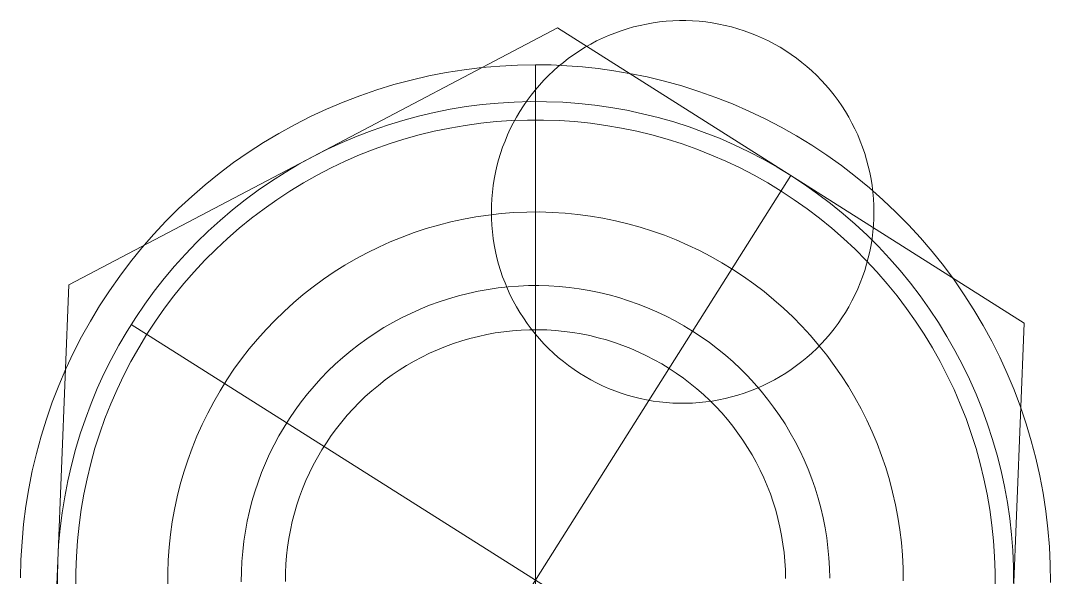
# Model space of a CAD drawing. Header units: millimetres. Extents: x -402 to 3954, y -41 to 3282.
# Drawn here: x 1657.63 to 1671.63, y 1307.94 to 1315.5 of the extents above; entities that cross this region are included whole.
import ezdxf

# ---------------------------------------------------------------- set-up
doc = ezdxf.new("R2010")
doc.units = ezdxf.units.MM
doc.layers.add('ZANO_R', color=7, linetype='Continuous', lineweight=0)

msp = doc.modelspace()

# ---------------------------------------------------------------- linework, layer by layer
at = {"layer": 'ZANO_R'}
for p, q in [((1665.966, 1315.419), (1666.053, 1315.44)), ((1666.053, 1315.44), (1666.141, 1315.458)), ((1666.141, 1315.458), (1666.229, 1315.474)), ((1666.229, 1315.474), (1666.318, 1315.486)), ((1666.318, 1315.486), (1666.407, 1315.496)), ((1666.407, 1315.496), (1666.497, 1315.502)), ((1666.497, 1315.502), (1666.587, 1315.505)), ((1666.587, 1315.505), (1666.676, 1315.505)), ((1666.676, 1315.505), (1666.766, 1315.502)), ((1666.766, 1315.502), (1666.856, 1315.496)), ((1666.856, 1315.496), (1666.945, 1315.486)), ((1666.945, 1315.486), (1667.034, 1315.474)), ((1667.034, 1315.474), (1667.122, 1315.458)), ((1667.122, 1315.458), (1667.21, 1315.44)), ((1667.21, 1315.44), (1667.297, 1315.419)), ((1661.609, 1313.66), (1664.931, 1315.405)), ((1664.931, 1315.405), (1668.104, 1313.4)), ((1665.544, 1315.267), (1665.626, 1315.303)), ((1665.626, 1315.303), (1665.71, 1315.336)), ((1665.71, 1315.336), (1665.794, 1315.367)), ((1665.794, 1315.367), (1665.879, 1315.394)), ((1665.879, 1315.394), (1665.966, 1315.419)), ((1667.297, 1315.419), (1667.384, 1315.394)), ((1667.384, 1315.394), (1667.469, 1315.367)), ((1667.469, 1315.367), (1667.553, 1315.336)), ((1667.553, 1315.336), (1667.637, 1315.303)), ((1667.637, 1315.303), (1667.719, 1315.267)), ((1665.306, 1315.142), (1665.384, 1315.186)), ((1665.384, 1315.186), (1665.463, 1315.228)), ((1665.463, 1315.228), (1665.544, 1315.267)), ((1667.719, 1315.267), (1667.8, 1315.228)), ((1667.8, 1315.228), (1667.879, 1315.186)), ((1667.879, 1315.186), (1667.957, 1315.142)), ((1665.082, 1314.993), (1665.155, 1315.045)), ((1665.155, 1315.045), (1665.229, 1315.095)), ((1665.229, 1315.095), (1665.306, 1315.142)), ((1667.957, 1315.142), (1668.034, 1315.095)), ((1668.034, 1315.095), (1668.108, 1315.045)), ((1668.108, 1315.045), (1668.181, 1314.993)), ((1663.66, 1314.837), (1663.902, 1314.867)), ((1663.902, 1314.867), (1664.145, 1314.888)), ((1664.145, 1314.888), (1664.388, 1314.901)), ((1664.388, 1314.901), (1664.632, 1314.905)), ((1664.632, 1314.905), (1664.845, 1314.902)), ((1664.632, 1300.905), (1664.632, 1314.905)), ((1664.845, 1314.902), (1665.058, 1314.892)), ((1664.874, 1314.821), (1664.941, 1314.881)), ((1664.941, 1314.881), (1665.01, 1314.938)), ((1665.01, 1314.938), (1665.082, 1314.993)), ((1665.058, 1314.892), (1665.271, 1314.876)), ((1665.271, 1314.876), (1665.483, 1314.853)), ((1668.181, 1314.993), (1668.253, 1314.938)), ((1668.253, 1314.938), (1668.322, 1314.881)), ((1668.322, 1314.881), (1668.389, 1314.821)), ((1662.943, 1314.698), (1663.18, 1314.753)), ((1663.18, 1314.753), (1663.419, 1314.799)), ((1663.419, 1314.799), (1663.66, 1314.837)), ((1664.746, 1314.695), (1664.809, 1314.759)), ((1664.809, 1314.759), (1664.874, 1314.821)), ((1665.483, 1314.853), (1665.695, 1314.824)), ((1665.695, 1314.824), (1665.905, 1314.788)), ((1665.911, 1314.787), (1666.15, 1314.739)), ((1666.15, 1314.739), (1666.386, 1314.682)), ((1668.389, 1314.821), (1668.454, 1314.759)), ((1668.454, 1314.759), (1668.517, 1314.695)), ((1662.474, 1314.565), (1662.707, 1314.636)), ((1662.707, 1314.636), (1662.943, 1314.698)), ((1664.627, 1314.561), (1664.685, 1314.629)), ((1664.685, 1314.629), (1664.746, 1314.695)), ((1666.386, 1314.682), (1666.621, 1314.617)), ((1666.621, 1314.617), (1666.853, 1314.543)), ((1668.517, 1314.695), (1668.578, 1314.629)), ((1668.578, 1314.629), (1668.636, 1314.561)), ((1662.016, 1314.398), (1662.244, 1314.485)), ((1662.244, 1314.485), (1662.474, 1314.565)), ((1664.518, 1314.419), (1664.571, 1314.491)), ((1664.571, 1314.491), (1664.627, 1314.561)), ((1666.853, 1314.543), (1667.083, 1314.462)), ((1667.083, 1314.462), (1667.31, 1314.373)), ((1668.636, 1314.561), (1668.692, 1314.491)), ((1668.692, 1314.491), (1668.745, 1314.419)), ((1661.792, 1314.303), (1662.016, 1314.398)), ((1663.687, 1314.336), (1663.47, 1314.301)), ((1663.905, 1314.364), (1663.687, 1314.336)), ((1664.123, 1314.385), (1663.905, 1314.364)), ((1664.342, 1314.399), (1664.123, 1314.385)), ((1664.562, 1314.405), (1664.342, 1314.399)), ((1664.418, 1314.269), (1664.467, 1314.345)), ((1664.467, 1314.345), (1664.518, 1314.419)), ((1664.781, 1314.403), (1664.562, 1314.405)), ((1665.001, 1314.395), (1664.781, 1314.403)), ((1665.22, 1314.379), (1665.001, 1314.395)), ((1665.438, 1314.355), (1665.22, 1314.379)), ((1665.655, 1314.324), (1665.438, 1314.355)), ((1665.872, 1314.286), (1665.655, 1314.324)), ((1667.31, 1314.373), (1667.533, 1314.276)), ((1668.745, 1314.419), (1668.796, 1314.345)), ((1668.796, 1314.345), (1668.845, 1314.269)), ((1661.354, 1314.09), (1661.571, 1314.201)), ((1661.571, 1314.201), (1661.792, 1314.303)), ((1663.041, 1314.208), (1662.829, 1314.15)), ((1663.255, 1314.258), (1663.041, 1314.208)), ((1663.47, 1314.301), (1663.255, 1314.258)), ((1664.329, 1314.113), (1664.372, 1314.192)), ((1664.372, 1314.192), (1664.418, 1314.269)), ((1666.086, 1314.24), (1665.872, 1314.286)), ((1666.299, 1314.188), (1666.086, 1314.24)), ((1666.511, 1314.128), (1666.299, 1314.188)), ((1667.533, 1314.276), (1667.753, 1314.171)), ((1667.753, 1314.171), (1667.969, 1314.058)), ((1668.845, 1314.269), (1668.891, 1314.192)), ((1668.891, 1314.192), (1668.934, 1314.113)), ((1661.141, 1313.973), (1661.354, 1314.09)), ((1662.619, 1314.086), (1662.412, 1314.014)), ((1662.829, 1314.15), (1662.619, 1314.086)), ((1663.256, 1314.002), (1663.465, 1314.045)), ((1663.465, 1314.045), (1663.675, 1314.082)), ((1663.675, 1314.082), (1663.887, 1314.111)), ((1663.887, 1314.111), (1664.099, 1314.132)), ((1664.099, 1314.132), (1664.312, 1314.147)), ((1664.251, 1313.952), (1664.289, 1314.033)), ((1664.289, 1314.033), (1664.329, 1314.113)), ((1664.312, 1314.147), (1664.525, 1314.154)), ((1664.525, 1314.154), (1664.739, 1314.154)), ((1664.739, 1314.154), (1664.952, 1314.147)), ((1664.952, 1314.147), (1665.165, 1314.132)), ((1665.165, 1314.132), (1665.377, 1314.111)), ((1665.377, 1314.111), (1665.589, 1314.081)), ((1665.589, 1314.081), (1665.799, 1314.045)), ((1665.799, 1314.045), (1666.008, 1314.002)), ((1666.72, 1314.061), (1666.511, 1314.128)), ((1666.926, 1313.987), (1666.72, 1314.061)), ((1667.969, 1314.058), (1668.181, 1313.939)), ((1668.934, 1314.113), (1668.974, 1314.033)), ((1668.974, 1314.033), (1669.012, 1313.952)), ((1660.932, 1313.847), (1661.141, 1313.973)), ((1662.207, 1313.936), (1662.004, 1313.851)), ((1662.412, 1314.014), (1662.207, 1313.936)), ((1662.64, 1313.829), (1662.843, 1313.894)), ((1662.843, 1313.894), (1663.049, 1313.952)), ((1663.049, 1313.952), (1663.256, 1314.002)), ((1664.217, 1313.869), (1664.251, 1313.952)), ((1666.008, 1314.002), (1666.215, 1313.951)), ((1666.215, 1313.951), (1666.421, 1313.894)), ((1666.421, 1313.894), (1666.624, 1313.829)), ((1667.131, 1313.906), (1666.926, 1313.987)), ((1667.332, 1313.818), (1667.131, 1313.906)), ((1668.181, 1313.939), (1668.389, 1313.811)), ((1669.012, 1313.952), (1669.046, 1313.869)), ((1660.727, 1313.715), (1660.932, 1313.847)), ((1661.805, 1313.758), (1661.609, 1313.66)), ((1662.004, 1313.851), (1661.805, 1313.758)), ((1662.24, 1313.68), (1662.439, 1313.758)), ((1662.439, 1313.758), (1662.64, 1313.829)), ((1664.156, 1313.7), (1664.185, 1313.785)), ((1664.185, 1313.785), (1664.217, 1313.869)), ((1666.624, 1313.829), (1666.825, 1313.758)), ((1666.825, 1313.758), (1667.024, 1313.679)), ((1667.53, 1313.723), (1667.332, 1313.818)), ((1668.389, 1313.811), (1668.592, 1313.677)), ((1669.046, 1313.869), (1669.078, 1313.785)), ((1669.078, 1313.785), (1669.107, 1313.7)), ((1658.287, 1311.915), (1661.609, 1313.66)), ((1660.527, 1313.576), (1660.727, 1313.715)), ((1661.609, 1313.66), (1661.416, 1313.554)), ((1662.045, 1313.595), (1662.24, 1313.68)), ((1664.107, 1313.527), (1664.13, 1313.614)), ((1664.13, 1313.614), (1664.156, 1313.7)), ((1667.024, 1313.679), (1667.22, 1313.594)), ((1667.725, 1313.622), (1667.53, 1313.723)), ((1667.916, 1313.514), (1667.725, 1313.622)), ((1668.592, 1313.677), (1668.79, 1313.536)), ((1669.107, 1313.7), (1669.133, 1313.614)), ((1669.133, 1313.614), (1669.156, 1313.527)), ((1660.332, 1313.429), (1660.527, 1313.576)), ((1661.416, 1313.554), (1661.227, 1313.442)), ((1661.662, 1313.405), (1661.852, 1313.503)), ((1661.852, 1313.503), (1662.045, 1313.595)), ((1664.087, 1313.44), (1664.107, 1313.527)), ((1667.22, 1313.594), (1667.412, 1313.503)), ((1667.412, 1313.503), (1667.602, 1313.404)), ((1668.104, 1313.4), (1667.916, 1313.514)), ((1668.79, 1313.536), (1668.984, 1313.388)), ((1669.156, 1313.527), (1669.176, 1313.44)), ((1660.143, 1313.276), (1660.332, 1313.429)), ((1661.227, 1313.442), (1661.042, 1313.324)), ((1661.159, 1302.41), (1668.104, 1313.4)), ((1661.476, 1313.3), (1661.662, 1313.405)), ((1664.056, 1313.263), (1664.07, 1313.352)), ((1664.07, 1313.352), (1664.087, 1313.44)), ((1667.602, 1313.404), (1667.788, 1313.3)), ((1668.287, 1313.28), (1668.104, 1313.4)), ((1668.104, 1313.4), (1671.276, 1311.395)), ((1668.984, 1313.388), (1669.172, 1313.233)), ((1669.176, 1313.44), (1669.193, 1313.352)), ((1669.193, 1313.352), (1669.207, 1313.263)), ((1659.958, 1313.117), (1660.143, 1313.276)), ((1660.861, 1313.2), (1660.685, 1313.07)), ((1661.042, 1313.324), (1660.861, 1313.2)), ((1661.115, 1313.072), (1661.294, 1313.189)), ((1661.294, 1313.189), (1661.476, 1313.3)), ((1664.045, 1313.174), (1664.056, 1313.263)), ((1667.788, 1313.3), (1667.97, 1313.189)), ((1667.97, 1313.189), (1668.149, 1313.072)), ((1668.467, 1313.153), (1668.287, 1313.28)), ((1669.172, 1313.233), (1669.354, 1313.072)), ((1669.207, 1313.263), (1669.218, 1313.174)), ((1659.78, 1312.951), (1659.958, 1313.117)), ((1660.685, 1313.07), (1660.512, 1312.933)), ((1660.941, 1312.949), (1661.115, 1313.072)), ((1664.033, 1312.995), (1664.038, 1313.085)), ((1664.038, 1313.085), (1664.045, 1313.174)), ((1668.149, 1313.072), (1668.323, 1312.949)), ((1668.642, 1313.021), (1668.467, 1313.153)), ((1669.218, 1313.174), (1669.225, 1313.085)), ((1669.225, 1313.085), (1669.23, 1312.995)), ((1669.354, 1313.072), (1669.531, 1312.904)), ((1659.607, 1312.779), (1659.78, 1312.951)), ((1660.512, 1312.933), (1660.345, 1312.791)), ((1660.771, 1312.82), (1660.941, 1312.949)), ((1664.032, 1312.905), (1664.033, 1312.995)), ((1668.323, 1312.949), (1668.493, 1312.82)), ((1668.812, 1312.882), (1668.642, 1313.021)), ((1669.23, 1312.995), (1669.232, 1312.905)), ((1659.441, 1312.602), (1659.607, 1312.779)), ((1660.345, 1312.791), (1660.182, 1312.644)), ((1660.605, 1312.686), (1660.771, 1312.82)), ((1663.313, 1312.728), (1663.481, 1312.771)), ((1663.481, 1312.771), (1663.651, 1312.808)), ((1663.651, 1312.808), (1663.822, 1312.839)), ((1663.822, 1312.839), (1663.993, 1312.864)), ((1663.993, 1312.864), (1664.166, 1312.883)), ((1664.033, 1312.815), (1664.032, 1312.905)), ((1664.038, 1312.726), (1664.033, 1312.815)), ((1664.166, 1312.883), (1664.339, 1312.897)), ((1664.339, 1312.897), (1664.512, 1312.904)), ((1664.512, 1312.904), (1664.686, 1312.905)), ((1664.686, 1312.905), (1664.859, 1312.9)), ((1664.859, 1312.9), (1665.033, 1312.889)), ((1665.033, 1312.889), (1665.205, 1312.872)), ((1665.205, 1312.872), (1665.377, 1312.849)), ((1665.377, 1312.849), (1665.549, 1312.82)), ((1665.549, 1312.82), (1665.719, 1312.786)), ((1665.719, 1312.786), (1665.887, 1312.745)), ((1668.493, 1312.82), (1668.658, 1312.685)), ((1668.978, 1312.738), (1668.812, 1312.882)), ((1669.23, 1312.815), (1669.225, 1312.726)), ((1669.232, 1312.905), (1669.23, 1312.815)), ((1669.531, 1312.904), (1669.702, 1312.731)), ((1660.182, 1312.644), (1660.025, 1312.491)), ((1660.445, 1312.546), (1660.605, 1312.686)), ((1662.982, 1312.625), (1663.147, 1312.68)), ((1663.147, 1312.68), (1663.313, 1312.728)), ((1664.045, 1312.636), (1664.038, 1312.726)), ((1664.056, 1312.547), (1664.045, 1312.636)), ((1665.887, 1312.745), (1666.054, 1312.698)), ((1666.054, 1312.698), (1666.22, 1312.646)), ((1666.22, 1312.646), (1666.384, 1312.588)), ((1668.658, 1312.685), (1668.819, 1312.545)), ((1669.139, 1312.589), (1668.978, 1312.738)), ((1669.218, 1312.636), (1669.207, 1312.547)), ((1669.225, 1312.726), (1669.218, 1312.636)), ((1669.702, 1312.731), (1669.867, 1312.552)), ((1659.28, 1312.418), (1659.441, 1312.602)), ((1660.025, 1312.491), (1659.873, 1312.333)), ((1660.289, 1312.4), (1660.445, 1312.546)), ((1662.5, 1312.428), (1662.658, 1312.499)), ((1662.658, 1312.499), (1662.819, 1312.565)), ((1662.819, 1312.565), (1662.982, 1312.625)), ((1664.07, 1312.459), (1664.056, 1312.547)), ((1666.384, 1312.588), (1666.545, 1312.525)), ((1666.545, 1312.525), (1666.704, 1312.455)), ((1668.819, 1312.545), (1668.975, 1312.399)), ((1669.294, 1312.434), (1669.139, 1312.589)), ((1669.207, 1312.547), (1669.193, 1312.459)), ((1669.867, 1312.552), (1670.026, 1312.367)), ((1659.127, 1312.229), (1659.28, 1312.418)), ((1660.138, 1312.249), (1660.289, 1312.4)), ((1662.191, 1312.269), (1662.344, 1312.351)), ((1662.344, 1312.351), (1662.5, 1312.428)), ((1664.087, 1312.37), (1664.07, 1312.459)), ((1664.107, 1312.283), (1664.087, 1312.37)), ((1666.704, 1312.455), (1666.861, 1312.381)), ((1666.861, 1312.381), (1667.015, 1312.301)), ((1668.975, 1312.399), (1669.126, 1312.248)), ((1669.176, 1312.37), (1669.156, 1312.283)), ((1669.193, 1312.459), (1669.176, 1312.37)), ((1669.445, 1312.274), (1669.294, 1312.434)), ((1670.026, 1312.367), (1670.178, 1312.176)), ((1658.979, 1312.035), (1659.127, 1312.229)), ((1659.873, 1312.333), (1659.726, 1312.169)), ((1659.992, 1312.093), (1660.138, 1312.249)), ((1662.041, 1312.182), (1662.191, 1312.269)), ((1664.13, 1312.196), (1664.107, 1312.283)), ((1667.015, 1312.301), (1667.166, 1312.215)), ((1667.166, 1312.215), (1667.314, 1312.125)), ((1669.126, 1312.248), (1669.272, 1312.092)), ((1669.156, 1312.283), (1669.133, 1312.196)), ((1669.589, 1312.109), (1669.445, 1312.274)), ((1659.726, 1312.169), (1659.585, 1312.001)), ((1659.852, 1311.932), (1659.992, 1312.093)), ((1661.751, 1311.992), (1661.894, 1312.09)), ((1661.894, 1312.09), (1662.041, 1312.182)), ((1664.156, 1312.11), (1664.13, 1312.196)), ((1664.185, 1312.025), (1664.156, 1312.11)), ((1667.314, 1312.125), (1667.459, 1312.029)), ((1669.107, 1312.11), (1669.078, 1312.025)), ((1669.133, 1312.196), (1669.107, 1312.11)), ((1669.272, 1312.092), (1669.412, 1311.931)), ((1669.729, 1311.939), (1669.589, 1312.109)), ((1670.178, 1312.176), (1670.323, 1311.981)), ((1658.839, 1311.836), (1658.979, 1312.035)), ((1659.585, 1312.001), (1659.449, 1311.828)), ((1659.717, 1311.767), (1659.852, 1311.932)), ((1661.611, 1311.89), (1661.751, 1311.992)), ((1664.217, 1311.941), (1664.185, 1312.025)), ((1664.251, 1311.859), (1664.217, 1311.941)), ((1667.459, 1312.029), (1667.6, 1311.928)), ((1667.6, 1311.928), (1667.738, 1311.823)), ((1669.046, 1311.941), (1669.012, 1311.859)), ((1669.078, 1312.025), (1669.046, 1311.941)), ((1669.412, 1311.931), (1669.547, 1311.766)), ((1669.862, 1311.764), (1669.729, 1311.939)), ((1670.323, 1311.981), (1670.461, 1311.78)), ((1658.137, 1308.165), (1658.287, 1311.915)), ((1658.706, 1311.632), (1658.839, 1311.836)), ((1659.449, 1311.828), (1659.32, 1311.651)), ((1661.474, 1311.782), (1661.611, 1311.89)), ((1663.584, 1311.766), (1663.718, 1311.799)), ((1663.718, 1311.799), (1663.853, 1311.829)), ((1663.853, 1311.829), (1663.989, 1311.853)), ((1663.989, 1311.853), (1664.125, 1311.873)), ((1664.125, 1311.873), (1664.262, 1311.888)), ((1664.289, 1311.777), (1664.251, 1311.859)), ((1664.262, 1311.888), (1664.4, 1311.899)), ((1664.4, 1311.899), (1664.538, 1311.904)), ((1664.538, 1311.904), (1664.676, 1311.905)), ((1664.676, 1311.905), (1664.814, 1311.901)), ((1664.814, 1311.901), (1664.952, 1311.892)), ((1664.952, 1311.892), (1665.089, 1311.879)), ((1665.089, 1311.879), (1665.226, 1311.861)), ((1665.226, 1311.861), (1665.363, 1311.838)), ((1665.363, 1311.838), (1665.498, 1311.81)), ((1665.498, 1311.81), (1665.632, 1311.778)), ((1667.738, 1311.823), (1667.872, 1311.713)), ((1669.012, 1311.859), (1668.974, 1311.777)), ((1659.32, 1311.651), (1659.196, 1311.47)), ((1659.588, 1311.597), (1659.717, 1311.767)), ((1661.213, 1311.554), (1661.342, 1311.67)), ((1661.342, 1311.67), (1661.474, 1311.782)), ((1663.19, 1311.637), (1663.32, 1311.684)), ((1663.32, 1311.684), (1663.451, 1311.727)), ((1663.451, 1311.727), (1663.584, 1311.766)), ((1664.329, 1311.697), (1664.289, 1311.777)), ((1664.372, 1311.618), (1664.329, 1311.697)), ((1665.632, 1311.778), (1665.765, 1311.741)), ((1665.765, 1311.741), (1665.897, 1311.7)), ((1665.897, 1311.7), (1666.027, 1311.654)), ((1666.027, 1311.654), (1666.156, 1311.603)), ((1667.872, 1311.713), (1668.002, 1311.598)), ((1668.934, 1311.697), (1668.891, 1311.618)), ((1668.974, 1311.777), (1668.934, 1311.697)), ((1669.547, 1311.766), (1669.676, 1311.596)), ((1669.989, 1311.586), (1669.862, 1311.764)), ((1670.461, 1311.78), (1670.592, 1311.575)), ((1658.58, 1311.423), (1658.706, 1311.632)), ((1659.465, 1311.422), (1659.588, 1311.597)), ((1661.088, 1311.433), (1661.213, 1311.554)), ((1662.812, 1311.468), (1662.936, 1311.528)), ((1662.936, 1311.528), (1663.062, 1311.585)), ((1663.062, 1311.585), (1663.19, 1311.637)), ((1664.418, 1311.541), (1664.372, 1311.618)), ((1664.467, 1311.465), (1664.418, 1311.541)), ((1666.156, 1311.603), (1666.282, 1311.549)), ((1666.282, 1311.549), (1666.407, 1311.489)), ((1668.002, 1311.598), (1668.129, 1311.479)), ((1668.845, 1311.541), (1668.796, 1311.465)), ((1668.891, 1311.618), (1668.845, 1311.541)), ((1669.676, 1311.596), (1669.799, 1311.421)), ((1670.11, 1311.402), (1669.989, 1311.586)), ((1670.592, 1311.575), (1670.716, 1311.365)), ((1658.461, 1311.211), (1658.58, 1311.423)), ((1659.196, 1311.47), (1659.079, 1311.284)), ((1670.126, 1304.433), (1659.137, 1311.377)), ((1659.348, 1311.244), (1659.465, 1311.422)), ((1660.968, 1311.308), (1661.088, 1311.433)), ((1662.571, 1311.334), (1662.69, 1311.403)), ((1662.69, 1311.403), (1662.812, 1311.468)), ((1664.518, 1311.392), (1664.467, 1311.465)), ((1664.571, 1311.319), (1664.518, 1311.392)), ((1666.407, 1311.489), (1666.53, 1311.426)), ((1666.53, 1311.426), (1666.65, 1311.358)), ((1668.129, 1311.479), (1668.25, 1311.355)), ((1668.745, 1311.392), (1668.692, 1311.319)), ((1668.796, 1311.465), (1668.745, 1311.392)), ((1669.799, 1311.421), (1669.916, 1311.243)), ((1670.225, 1311.215), (1670.11, 1311.402)), ((1671.276, 1311.395), (1671.126, 1307.646)), ((1659.079, 1311.284), (1658.968, 1311.095)), ((1659.348, 1311.244), (1659.237, 1311.061)), ((1660.852, 1311.179), (1660.968, 1311.308)), ((1662.339, 1311.183), (1662.454, 1311.26)), ((1662.454, 1311.26), (1662.571, 1311.334)), ((1663.969, 1311.24), (1663.855, 1311.215)), ((1664.085, 1311.261), (1663.969, 1311.24)), ((1664.201, 1311.278), (1664.085, 1311.261)), ((1664.318, 1311.291), (1664.201, 1311.278)), ((1664.435, 1311.3), (1664.318, 1311.291)), ((1664.552, 1311.304), (1664.435, 1311.3)), ((1664.669, 1311.305), (1664.552, 1311.304)), ((1664.627, 1311.249), (1664.571, 1311.319)), ((1664.685, 1311.181), (1664.627, 1311.249)), ((1664.787, 1311.302), (1664.669, 1311.305)), ((1664.904, 1311.294), (1664.787, 1311.302)), ((1665.021, 1311.283), (1664.904, 1311.294)), ((1665.137, 1311.267), (1665.021, 1311.283)), ((1665.253, 1311.248), (1665.137, 1311.267)), ((1665.368, 1311.225), (1665.253, 1311.248)), ((1666.65, 1311.358), (1666.768, 1311.287)), ((1666.768, 1311.287), (1666.884, 1311.211)), ((1668.25, 1311.355), (1668.368, 1311.228)), ((1668.368, 1311.228), (1668.481, 1311.096)), ((1668.636, 1311.249), (1668.578, 1311.181)), ((1668.692, 1311.319), (1668.636, 1311.249)), ((1669.916, 1311.243), (1670.027, 1311.06)), ((1670.716, 1311.365), (1670.833, 1311.152)), ((1658.35, 1310.994), (1658.461, 1311.211)), ((1658.968, 1311.095), (1658.863, 1310.901)), ((1660.741, 1311.046), (1660.852, 1311.179)), ((1662.119, 1311.017), (1662.227, 1311.102)), ((1662.227, 1311.102), (1662.339, 1311.183)), ((1663.517, 1311.117), (1663.407, 1311.077)), ((1663.628, 1311.154), (1663.517, 1311.117)), ((1663.741, 1311.187), (1663.628, 1311.154)), ((1663.855, 1311.215), (1663.741, 1311.187)), ((1664.746, 1311.115), (1664.685, 1311.181)), ((1664.809, 1311.051), (1664.746, 1311.115)), ((1665.482, 1311.197), (1665.368, 1311.225)), ((1665.595, 1311.166), (1665.482, 1311.197)), ((1665.707, 1311.131), (1665.595, 1311.166)), ((1665.818, 1311.092), (1665.707, 1311.131)), ((1665.927, 1311.049), (1665.818, 1311.092)), ((1666.884, 1311.211), (1666.996, 1311.131)), ((1666.996, 1311.131), (1667.106, 1311.048)), ((1668.517, 1311.115), (1668.454, 1311.051)), ((1668.481, 1311.096), (1668.59, 1310.96)), ((1668.578, 1311.181), (1668.517, 1311.115)), ((1670.334, 1311.025), (1670.225, 1311.215)), ((1670.833, 1311.152), (1670.942, 1310.934)), ((1658.246, 1310.773), (1658.35, 1310.994)), ((1659.237, 1311.061), (1659.132, 1310.875)), ((1660.634, 1310.909), (1660.741, 1311.046)), ((1662.013, 1310.929), (1662.119, 1311.017)), ((1663.191, 1310.985), (1663.085, 1310.933)), ((1663.298, 1311.033), (1663.191, 1310.985)), ((1663.407, 1311.077), (1663.298, 1311.033)), ((1664.874, 1310.989), (1664.809, 1311.051)), ((1664.941, 1310.93), (1664.874, 1310.989)), ((1666.035, 1311.002), (1665.927, 1311.049)), ((1666.141, 1310.952), (1666.035, 1311.002)), ((1666.245, 1310.898), (1666.141, 1310.952)), ((1667.106, 1311.048), (1667.213, 1310.96)), ((1667.213, 1310.96), (1667.317, 1310.869)), ((1668.389, 1310.989), (1668.322, 1310.93)), ((1668.454, 1311.051), (1668.389, 1310.989)), ((1668.59, 1310.96), (1668.693, 1310.821)), ((1670.027, 1311.06), (1670.131, 1310.874)), ((1670.436, 1310.83), (1670.334, 1311.025)), ((1658.863, 1310.901), (1658.765, 1310.705)), ((1659.132, 1310.875), (1659.034, 1310.686)), ((1660.532, 1310.768), (1660.634, 1310.909)), ((1661.81, 1310.741), (1661.91, 1310.836)), ((1661.91, 1310.836), (1662.013, 1310.929)), ((1662.88, 1310.819), (1662.78, 1310.757)), ((1662.982, 1310.878), (1662.88, 1310.819)), ((1663.085, 1310.933), (1662.982, 1310.878)), ((1665.01, 1310.872), (1664.941, 1310.93)), ((1665.082, 1310.818), (1665.01, 1310.872)), ((1665.155, 1310.765), (1665.082, 1310.818)), ((1666.347, 1310.84), (1666.245, 1310.898)), ((1666.448, 1310.779), (1666.347, 1310.84)), ((1667.317, 1310.869), (1667.418, 1310.775)), ((1668.181, 1310.818), (1668.108, 1310.765)), ((1668.253, 1310.872), (1668.181, 1310.818)), ((1668.322, 1310.93), (1668.253, 1310.872)), ((1668.693, 1310.821), (1668.792, 1310.678)), ((1670.131, 1310.874), (1670.229, 1310.685)), ((1670.532, 1310.633), (1670.436, 1310.83)), ((1670.942, 1310.934), (1671.044, 1310.713)), ((1658.15, 1310.549), (1658.246, 1310.773)), ((1658.765, 1310.705), (1658.674, 1310.505)), ((1659.034, 1310.686), (1658.943, 1310.493)), ((1660.435, 1310.624), (1660.532, 1310.768)), ((1661.714, 1310.642), (1661.81, 1310.741)), ((1662.683, 1310.692), (1662.588, 1310.623)), ((1662.78, 1310.757), (1662.683, 1310.692)), ((1665.229, 1310.716), (1665.155, 1310.765)), ((1665.306, 1310.669), (1665.229, 1310.716)), ((1665.384, 1310.624), (1665.306, 1310.669)), ((1666.546, 1310.715), (1666.448, 1310.779)), ((1666.642, 1310.647), (1666.546, 1310.715)), ((1667.418, 1310.775), (1667.515, 1310.677)), ((1667.515, 1310.677), (1667.609, 1310.576)), ((1667.957, 1310.669), (1667.879, 1310.624)), ((1668.034, 1310.716), (1667.957, 1310.669)), ((1668.108, 1310.765), (1668.034, 1310.716)), ((1668.792, 1310.678), (1668.886, 1310.532)), ((1670.229, 1310.685), (1670.321, 1310.492)), ((1671.044, 1310.713), (1671.138, 1310.488)), ((1658.062, 1310.322), (1658.15, 1310.549)), ((1660.344, 1310.477), (1660.435, 1310.624)), ((1661.532, 1310.434), (1661.621, 1310.539)), ((1661.621, 1310.539), (1661.714, 1310.642)), ((1662.495, 1310.55), (1662.405, 1310.475)), ((1662.588, 1310.623), (1662.495, 1310.55)), ((1665.463, 1310.583), (1665.384, 1310.624)), ((1665.544, 1310.544), (1665.463, 1310.583)), ((1665.626, 1310.507), (1665.544, 1310.544)), ((1666.735, 1310.576), (1666.642, 1310.647)), ((1666.826, 1310.502), (1666.735, 1310.576)), ((1667.609, 1310.576), (1667.7, 1310.472)), ((1667.719, 1310.544), (1667.637, 1310.507)), ((1667.8, 1310.583), (1667.719, 1310.544)), ((1667.879, 1310.624), (1667.8, 1310.583)), ((1668.886, 1310.532), (1668.974, 1310.383)), ((1670.62, 1310.432), (1670.532, 1310.633)), ((1658.674, 1310.505), (1658.59, 1310.303)), ((1658.943, 1310.493), (1658.857, 1310.298)), ((1660.257, 1310.327), (1660.344, 1310.477)), ((1661.447, 1310.325), (1661.532, 1310.434)), ((1662.318, 1310.397), (1662.233, 1310.315)), ((1662.405, 1310.475), (1662.318, 1310.397)), ((1665.71, 1310.474), (1665.626, 1310.507)), ((1665.794, 1310.444), (1665.71, 1310.474)), ((1665.879, 1310.416), (1665.794, 1310.444)), ((1665.966, 1310.392), (1665.879, 1310.416)), ((1666.053, 1310.37), (1665.966, 1310.392)), ((1666.914, 1310.425), (1666.826, 1310.502)), ((1667, 1310.345), (1666.914, 1310.425)), ((1667.297, 1310.392), (1667.21, 1310.37)), ((1667.384, 1310.416), (1667.297, 1310.392)), ((1667.469, 1310.444), (1667.384, 1310.416)), ((1667.553, 1310.474), (1667.469, 1310.444)), ((1667.637, 1310.507), (1667.553, 1310.474)), ((1667.7, 1310.472), (1667.786, 1310.364)), ((1670.321, 1310.492), (1670.406, 1310.296)), ((1670.702, 1310.228), (1670.62, 1310.432)), ((1671.138, 1310.488), (1671.224, 1310.26)), ((1657.982, 1310.092), (1658.062, 1310.322)), ((1658.59, 1310.303), (1658.512, 1310.097)), ((1658.857, 1310.298), (1658.779, 1310.099)), ((1660.176, 1310.173), (1660.257, 1310.327)), ((1661.365, 1310.214), (1661.447, 1310.325)), ((1662.233, 1310.315), (1662.152, 1310.231)), ((1666.141, 1310.352), (1666.053, 1310.37)), ((1666.229, 1310.337), (1666.141, 1310.352)), ((1666.318, 1310.324), (1666.229, 1310.337)), ((1666.407, 1310.315), (1666.318, 1310.324)), ((1666.497, 1310.309), (1666.407, 1310.315)), ((1666.587, 1310.306), (1666.497, 1310.309)), ((1666.676, 1310.306), (1666.587, 1310.306)), ((1666.766, 1310.309), (1666.676, 1310.306)), ((1666.856, 1310.315), (1666.766, 1310.309)), ((1666.945, 1310.324), (1666.856, 1310.315)), ((1667.034, 1310.337), (1666.945, 1310.324)), ((1667.083, 1310.261), (1667, 1310.345)), ((1667.122, 1310.352), (1667.034, 1310.337)), ((1667.163, 1310.175), (1667.083, 1310.261)), ((1667.21, 1310.37), (1667.122, 1310.352)), ((1667.786, 1310.364), (1667.869, 1310.254)), ((1667.869, 1310.254), (1667.949, 1310.141)), ((1668.974, 1310.383), (1669.058, 1310.231)), ((1670.406, 1310.296), (1670.484, 1310.098)), ((1671.224, 1310.26), (1671.302, 1310.029)), ((1660.1, 1310.017), (1660.176, 1310.173)), ((1661.287, 1310.1), (1661.365, 1310.214)), ((1662.073, 1310.144), (1661.997, 1310.055)), ((1662.152, 1310.231), (1662.073, 1310.144)), ((1667.24, 1310.087), (1667.163, 1310.175)), ((1667.949, 1310.141), (1668.024, 1310.025)), ((1669.058, 1310.231), (1669.136, 1310.076)), ((1670.777, 1310.022), (1670.702, 1310.228)), ((1657.91, 1309.859), (1657.982, 1310.092)), ((1658.512, 1310.097), (1658.442, 1309.889)), ((1658.779, 1310.099), (1658.708, 1309.898)), ((1660.029, 1309.859), (1660.1, 1310.017)), ((1661.144, 1309.864), (1661.214, 1309.983)), ((1661.214, 1309.983), (1661.287, 1310.1)), ((1661.997, 1310.055), (1661.925, 1309.962)), ((1667.313, 1309.995), (1667.24, 1310.087)), ((1667.384, 1309.901), (1667.313, 1309.995)), ((1668.024, 1310.025), (1668.095, 1309.906)), ((1669.136, 1310.076), (1669.208, 1309.918)), ((1670.484, 1310.098), (1670.556, 1309.897)), ((1670.845, 1309.813), (1670.777, 1310.022)), ((1671.302, 1310.029), (1671.371, 1309.796)), ((1657.846, 1309.624), (1657.91, 1309.859)), ((1658.442, 1309.889), (1658.378, 1309.679)), ((1658.708, 1309.898), (1658.643, 1309.695)), ((1659.964, 1309.698), (1660.029, 1309.859)), ((1661.078, 1309.742), (1661.144, 1309.864)), ((1661.855, 1309.868), (1661.789, 1309.771)), ((1661.925, 1309.962), (1661.855, 1309.868)), ((1667.451, 1309.805), (1667.384, 1309.901)), ((1668.095, 1309.906), (1668.162, 1309.786)), ((1669.208, 1309.918), (1669.275, 1309.758)), ((1670.556, 1309.897), (1670.62, 1309.693)), ((1658.643, 1309.695), (1658.586, 1309.489)), ((1659.905, 1309.535), (1659.964, 1309.698)), ((1661.017, 1309.619), (1661.078, 1309.742)), ((1661.789, 1309.771), (1661.726, 1309.672)), ((1667.515, 1309.707), (1667.451, 1309.805)), ((1667.575, 1309.606), (1667.515, 1309.707)), ((1668.162, 1309.786), (1668.225, 1309.663)), ((1669.275, 1309.758), (1669.337, 1309.596)), ((1670.62, 1309.693), (1670.678, 1309.488)), ((1670.906, 1309.602), (1670.845, 1309.813)), ((1671.371, 1309.796), (1671.433, 1309.56)), ((1657.79, 1309.387), (1657.846, 1309.624)), ((1658.378, 1309.679), (1658.322, 1309.467)), ((1660.96, 1309.493), (1661.017, 1309.619)), ((1661.667, 1309.57), (1661.611, 1309.467)), ((1661.726, 1309.672), (1661.667, 1309.57)), ((1667.632, 1309.504), (1667.575, 1309.606)), ((1668.225, 1309.663), (1668.283, 1309.538)), ((1669.337, 1309.596), (1669.393, 1309.432)), ((1670.96, 1309.389), (1670.906, 1309.602)), ((1671.433, 1309.56), (1671.487, 1309.322)), ((1658.322, 1309.467), (1658.273, 1309.253)), ((1658.586, 1309.489), (1658.535, 1309.282)), ((1659.851, 1309.37), (1659.905, 1309.535)), ((1660.908, 1309.365), (1660.96, 1309.493)), ((1661.611, 1309.467), (1661.559, 1309.362)), ((1667.686, 1309.399), (1667.632, 1309.504)), ((1668.283, 1309.538), (1668.337, 1309.411)), ((1668.337, 1309.411), (1668.387, 1309.282)), ((1669.393, 1309.432), (1669.443, 1309.265)), ((1670.678, 1309.488), (1670.728, 1309.281)), ((1657.743, 1309.148), (1657.79, 1309.387)), ((1658.535, 1309.282), (1658.492, 1309.073)), ((1659.803, 1309.203), (1659.851, 1309.37)), ((1660.859, 1309.236), (1660.908, 1309.365)), ((1661.559, 1309.362), (1661.511, 1309.255)), ((1667.736, 1309.293), (1667.686, 1309.399)), ((1667.782, 1309.185), (1667.736, 1309.293)), ((1668.387, 1309.282), (1668.432, 1309.151)), ((1670.728, 1309.281), (1670.772, 1309.072)), ((1671.006, 1309.174), (1670.96, 1309.389)), ((1671.487, 1309.322), (1671.532, 1309.083)), ((1657.704, 1308.908), (1657.743, 1309.148)), ((1658.273, 1309.253), (1658.231, 1309.037)), ((1659.761, 1309.035), (1659.803, 1309.203)), ((1660.816, 1309.105), (1660.859, 1309.236)), ((1661.466, 1309.146), (1661.425, 1309.036)), ((1661.511, 1309.255), (1661.466, 1309.146)), ((1667.824, 1309.075), (1667.782, 1309.185)), ((1668.432, 1309.151), (1668.473, 1309.019)), ((1669.443, 1309.265), (1669.487, 1309.098)), ((1671.046, 1308.958), (1671.006, 1309.174)), ((1658.231, 1309.037), (1658.196, 1308.82)), ((1658.492, 1309.073), (1658.455, 1308.862)), ((1659.724, 1308.865), (1659.761, 1309.035)), ((1660.777, 1308.972), (1660.816, 1309.105)), ((1661.425, 1309.036), (1661.388, 1308.925)), ((1667.862, 1308.964), (1667.824, 1309.075)), ((1668.473, 1309.019), (1668.509, 1308.886)), ((1669.487, 1309.098), (1669.526, 1308.928)), ((1670.772, 1309.072), (1670.808, 1308.861)), ((1671.532, 1309.083), (1671.568, 1308.842)), ((1657.673, 1308.666), (1657.704, 1308.908)), ((1658.455, 1308.862), (1658.426, 1308.651)), ((1659.694, 1308.694), (1659.724, 1308.865)), ((1660.742, 1308.839), (1660.777, 1308.972)), ((1661.388, 1308.925), (1661.355, 1308.812)), ((1667.897, 1308.852), (1667.862, 1308.964)), ((1667.928, 1308.739), (1667.897, 1308.852)), ((1668.509, 1308.886), (1668.541, 1308.752)), ((1669.526, 1308.928), (1669.558, 1308.758)), ((1670.808, 1308.861), (1670.837, 1308.65)), ((1671.078, 1308.741), (1671.046, 1308.958)), ((1658.196, 1308.82), (1658.169, 1308.603)), ((1660.712, 1308.704), (1660.742, 1308.839)), ((1661.355, 1308.812), (1661.325, 1308.699)), ((1667.955, 1308.625), (1667.928, 1308.739)), ((1668.541, 1308.752), (1668.568, 1308.616)), ((1669.558, 1308.758), (1669.585, 1308.586)), ((1671.102, 1308.523), (1671.078, 1308.741)), ((1671.568, 1308.842), (1671.597, 1308.6)), ((1657.651, 1308.423), (1657.673, 1308.666)), ((1658.169, 1308.603), (1658.149, 1308.384)), ((1658.426, 1308.651), (1658.404, 1308.439)), ((1659.67, 1308.522), (1659.694, 1308.694)), ((1660.666, 1308.432), (1660.687, 1308.568)), ((1660.687, 1308.568), (1660.712, 1308.704)), ((1661.3, 1308.584), (1661.279, 1308.469)), ((1661.325, 1308.699), (1661.3, 1308.584)), ((1667.977, 1308.51), (1667.955, 1308.625)), ((1668.568, 1308.616), (1668.59, 1308.48)), ((1669.585, 1308.586), (1669.606, 1308.414)), ((1670.837, 1308.65), (1670.859, 1308.438)), ((1671.597, 1308.6), (1671.617, 1308.358)), ((1658.404, 1308.439), (1658.39, 1308.226)), ((1659.651, 1308.35), (1659.67, 1308.522)), ((1660.651, 1308.294), (1660.666, 1308.432)), ((1661.279, 1308.469), (1661.261, 1308.353)), ((1667.996, 1308.394), (1667.977, 1308.51)), ((1668.59, 1308.48), (1668.607, 1308.343)), ((1670.859, 1308.438), (1670.873, 1308.225)), ((1671.119, 1308.304), (1671.102, 1308.523)), ((1657.637, 1308.18), (1657.651, 1308.423)), ((1658.149, 1308.384), (1658.137, 1308.165)), ((1659.639, 1308.176), (1659.651, 1308.35)), ((1660.639, 1308.157), (1660.651, 1308.294)), ((1661.261, 1308.353), (1661.248, 1308.236)), ((1668.011, 1308.277), (1667.996, 1308.394)), ((1668.607, 1308.343), (1668.62, 1308.205)), ((1669.606, 1308.414), (1669.62, 1308.241)), ((1671.129, 1308.085), (1671.119, 1308.304)), ((1671.617, 1308.358), (1671.628, 1308.114)), ((1657.632, 1307.937), (1657.637, 1308.18)), ((1657.987, 1304.415), (1658.137, 1308.165)), ((1658.137, 1308.165), (1658.132, 1307.945)), ((1658.39, 1308.226), (1658.382, 1308.013)), ((1659.632, 1308.003), (1659.639, 1308.176)), ((1660.633, 1308.019), (1660.639, 1308.157)), ((1661.248, 1308.236), (1661.238, 1308.119)), ((1668.022, 1308.16), (1668.011, 1308.277)), ((1668.029, 1308.043), (1668.022, 1308.16)), ((1668.62, 1308.205), (1668.628, 1308.068)), ((1669.62, 1308.241), (1669.629, 1308.068)), ((1670.873, 1308.225), (1670.881, 1308.011)), ((1658.382, 1308.013), (1658.382, 1307.799)), ((1660.632, 1307.881), (1660.633, 1308.019)), ((1661.238, 1308.119), (1661.233, 1308.002)), ((1668.031, 1307.926), (1668.029, 1308.043)), ((1668.628, 1308.068), (1668.631, 1307.93)), ((1669.629, 1308.068), (1669.632, 1307.894)), ((1670.881, 1308.011), (1670.881, 1307.798)), ((1671.131, 1307.865), (1671.129, 1308.085)), ((1671.628, 1308.114), (1671.631, 1307.871)), ((1658.132, 1307.945), (1658.134, 1307.726)), ((1659.632, 1307.829), (1659.632, 1308.003)), ((1661.233, 1308.002), (1661.232, 1307.884))]:
    msp.add_line(p, q, dxfattribs=at)

doc.saveas('drawing.dxf')
